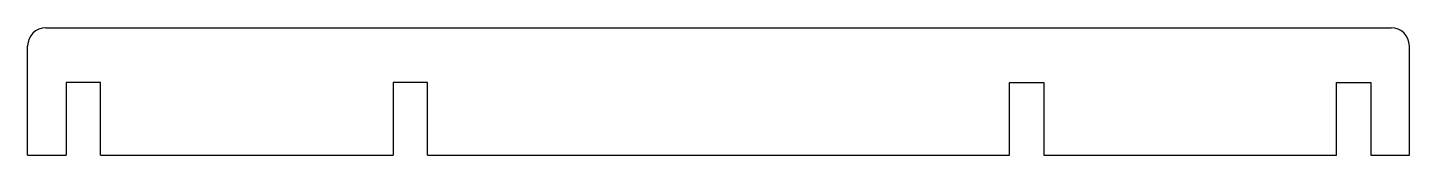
# Model space of a CAD drawing. Header units: inches. Extents: x 0 to 9.5, y 0 to 0.88.
import ezdxf

# ---------------------------------------------------------------- set-up
doc = ezdxf.new("R2010")
doc.units = ezdxf.units.IN
doc.header["$MEASUREMENT"] = 0

msp = doc.modelspace()

# ---------------------------------------------------------------- linework, layer by layer
at = {"color": 7, "linetype": 'Continuous', "lineweight": 25}
for p, q in [((0.125, 0.875), (9.375, 0.875)), ((0, 0), (0, 0.75)), ((9.5, 0), (9.5, 0.75)), ((0.5, 0.5), (0.2638, 0.5)), ((0.2638, 0.5), (0.2638, 0)), ((0.5, 0), (0.5, 0.5)), ((2.75, 0.5), (2.5138, 0.5)), ((2.5138, 0.5), (2.5138, 0)), ((2.75, 0), (2.75, 0.5)), ((6.75, 0.5), (6.9862, 0.5)), ((6.75, 0), (6.75, 0.5)), ((6.9862, 0.5), (6.9862, 0)), ((9, 0.5), (9.2362, 0.5)), ((9, 0), (9, 0.5)), ((9.2362, 0.5), (9.2362, 0)), ((0, 0), (0.2638, 0)), ((0.5, 0), (2.5138, 0)), ((2.75, 0), (6.75, 0)), ((6.9862, 0), (9, 0)), ((9.2362, 0), (9.5, 0))]:
    msp.add_line(p, q, dxfattribs=at)
for centre, start, end in [((0.125, 0.75), 90, 180), ((9.375, 0.75), 0, 90)]:
    msp.add_arc(centre, 0.125, start, end, dxfattribs=at)

doc.saveas('drawing.dxf')
